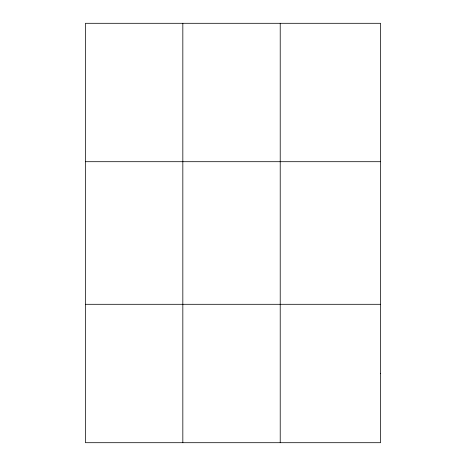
<?xml version="1.0" encoding="UTF-8"?>
<svg xmlns="http://www.w3.org/2000/svg" width="466" height="466" viewBox="0 0 466 466"><rect width="100%" height="100%" fill="white"/><g stroke="black" fill="none" stroke-linecap="round" stroke-linejoin="round"><path stroke-width="0.7" d="M182.829 23.3L182.829 442.7M280.217 23.3L280.217 442.7M85.441 161.702L380.559 161.702M85.441 304.298L380.559 304.298M380.559 373.499L380.559 442.7L85.441 442.7L85.441 23.3L380.559 23.3L380.559 373.499"/></g></svg>
